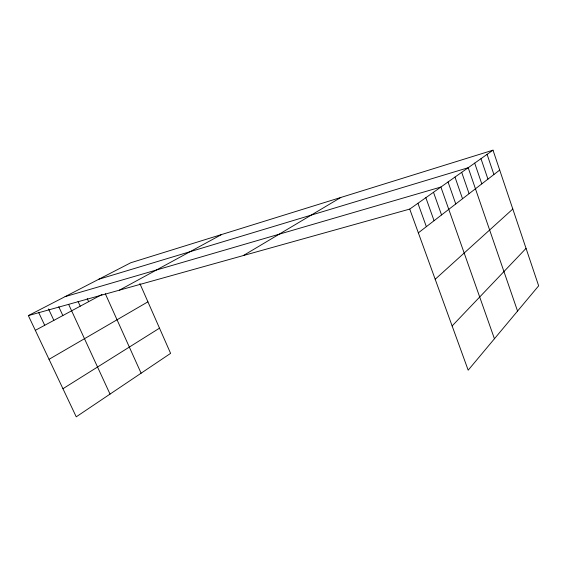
<?xml version="1.0" encoding="UTF-8"?>
<svg xmlns="http://www.w3.org/2000/svg" width="567" height="567" viewBox="0 0 567 567"><rect width="100%" height="100%" fill="white"/><g stroke="black" fill="none" stroke-linecap="round" stroke-linejoin="round"><path stroke-width="0.85" d="M452.126 325.94L526.048 248.374M435.194 279.262L512.809 209.025M418.347 232.846L499.697 170.057M409.728 209.088L493.007 150.177L538.65 285.825L468.179 370.18L409.728 209.088L28.35 315.599L76.24 416.823L170.603 353.369L139.879 283.571M62.944 388.721L159.511 328.158M243.314 255.568L340.81 197.479M49.038 359.322L147.916 301.828M119.346 290.191L221.612 234.525M35.324 330.341L102.003 294.479M28.35 315.599L130.729 262.769L493.007 150.177M98.793 279.248L468.2 167.726L517.551 311.077M65.085 296.647L440.892 187.039L494.431 338.754M38.563 312.24L44.701 325.295M48.542 308.958L53.872 320.362M58.784 306.797L62.845 315.543M68.72 304.522L110.033 394.1M78.076 301.516L80.216 306.194M87.226 298.582L88.629 301.672M105.299 293.699L141.105 373.206M417.929 203.291L426.349 226.665M425.845 197.692L434.074 220.705M433.493 192.277L441.544 214.936M448.05 181.979L455.762 203.964M454.982 177.074L462.53 198.741M461.694 172.325L469.093 193.68M474.692 163.133L481.794 183.878M480.986 158.682L487.946 179.129M487.088 154.366L493.907 174.523"/></g></svg>
